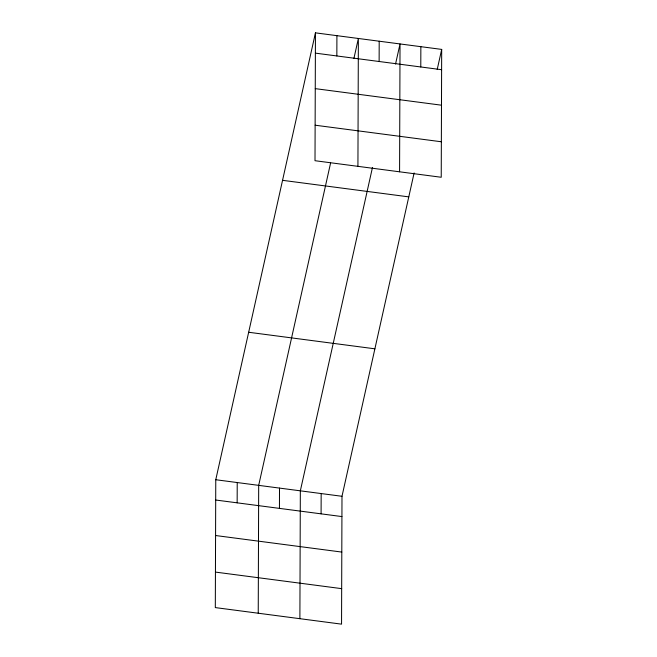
<?xml version="1.0" encoding="UTF-8"?>
<svg xmlns="http://www.w3.org/2000/svg" width="657" height="657" viewBox="0 0 657 657"><rect width="100%" height="100%" fill="white"/><g stroke="black" fill="none" stroke-linecap="round" stroke-linejoin="round"><path stroke-width="0.99" d="M315.45 32.85L315.007 160.71L441.233 177.267L441.685 49.406L315.45 32.85L215.767 479.733L215.315 607.594L341.55 624.15L341.993 496.29L414.124 172.939M237.152 502.835L237.226 482.542M258.234 613.219L258.686 485.359L330.602 162.969M279.439 508.378L279.512 488.094M299.888 618.689L300.339 490.828L372.47 167.478M321.092 513.848L321.166 493.555M336.844 55.952L336.91 35.667M357.925 166.344L358.369 38.484L353.885 58.588M379.13 61.503L379.196 41.21M399.579 171.805L400.031 43.945L395.539 64.058M420.784 66.965L420.858 46.68M437.201 69.519L441.685 49.406M315.385 53.135L441.611 69.699M315.261 88.638L441.488 105.194M315.13 125.208L441.364 141.772M282.559 180.322L408.785 196.878M248.658 332.261L374.892 348.818M215.767 479.733L341.993 496.29M215.693 500.018L341.919 516.574M215.57 535.521L341.796 552.077M215.439 572.091L341.673 588.647"/></g></svg>
